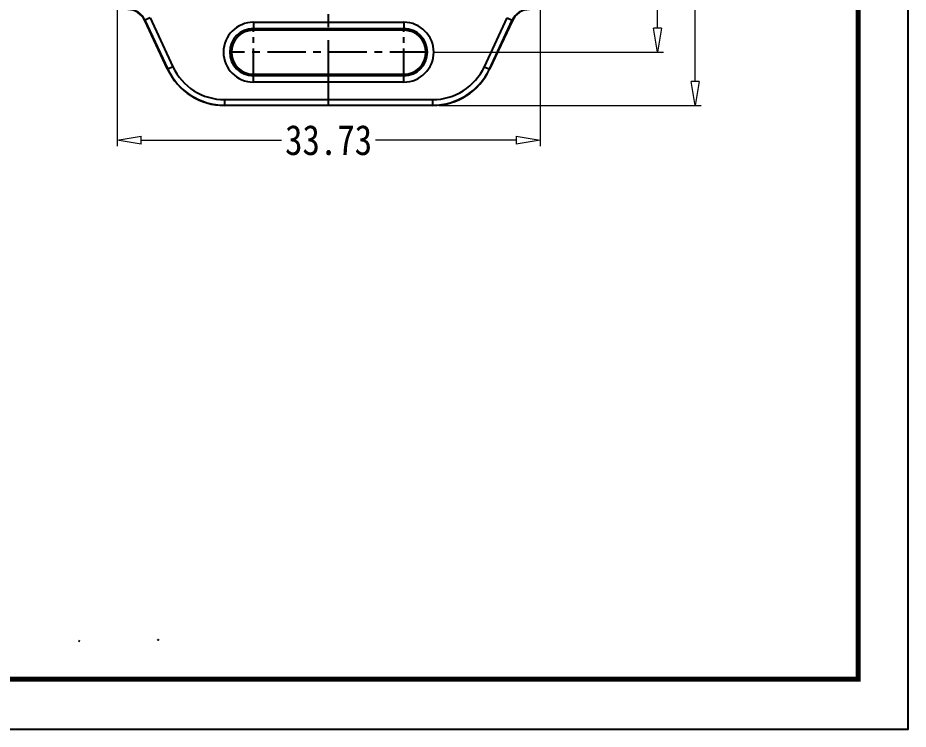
# Model space of a CAD drawing. Header units: millimetres. Extents: x 424 to 1788, y -1993 to 196.
# Drawn here: x 585.1 to 656.1, y 34.8 to 91.6 of the extents above; entities that cross this region are included whole.
import ezdxf

# ---------------------------------------------------------------- set-up
doc = ezdxf.new("R2010")
doc.units = ezdxf.units.MM
doc.linetypes.add('CENTER', pattern=[50.8, 31.75, -6.35, 6.35, -6.35])
doc.layers.add('dim', color=3, linetype='Continuous', lineweight=9)
doc.layers.add('from', color=7, linetype='Continuous')
doc.styles.add('FFS', font='SIMFANG.TTF', dxfattribs={"width": 0.85})
doc.dimstyles.new('YanXiu', dxfattribs={"dimtxt": 2.5, "dimasz": 2.2, "dimexe": 1, "dimexo": 0.6, "dimgap": 0.66, "dimtad": 0, "dimzin": 9, "dimdsep": 46, "dimtxsty": 'FFS', "dimblk": 'CLOSEDBLANK', "dimcen": 0, "dimclrd": 256, "dimclre": 131, "dimclrt": 42, "dimazin": 0, "dimtfac": 1, "dimtofl": 0, "dimtmove": 0, "dimatfit": 3, "dimldrblk": 'CLOSEDBLANK', "dimfxl": 1, "dimlwd": 5, "dimlwe": 5, "dimarcsym": 0})

# ---------------------------------------------------------------- blocks, each defined once
blk = doc.blocks.new('_ClosedBlank')
at = {"color": 0, "linetype": 'ByBlock', "lineweight": -2}
for p, q in [((-1, 0.167), (0, 0)), ((-1, 0.167), (-1, -0.167)), ((0, 0), (-1, -0.167))]:
    blk.add_line(p, q, dxfattribs=at)
blk = doc.blocks.new('*D105')
at = {"layer": 'Defpoints', "color": 0}
for p in [(593.057, 96.239, 0), (626.787, 96.239, 0), (626.787, 81.816)]:
    blk.add_point(p, dxfattribs=at)
at = {"layer": 'dim', "color": 131, "lineweight": 5}
for p, q in [((593.057, 95.759), (593.057, 81.336)), ((626.787, 95.759), (626.787, 81.336))]:
    blk.add_line(p, q, dxfattribs=at)
at = {"layer": 'dim', "lineweight": 5}
for p, q in [((594.977, 81.816), (606.178, 81.816)), ((624.867, 81.816), (613.665, 81.816))]:
    blk.add_line(p, q, dxfattribs=at)
at = {"layer": 'dim', "lineweight": 5, "xscale": 1.92, "yscale": 1.92, "zscale": 1.92, "rotation": 180}
blk.add_blockref('_ClosedBlank', (593.057, 81.816), dxfattribs=at)
at = {"layer": 'dim', "lineweight": 5, "xscale": 1.92, "yscale": 1.92, "zscale": 1.92}
blk.add_blockref('_ClosedBlank', (626.787, 81.816), dxfattribs=at)
at = {"layer": 'dim', "color": 42, "insert": (609.922, 81.816), "char_height": 2.4, "attachment_point": 5, "style": 'FFS'}
blk.add_mtext('33.73', dxfattribs=at)
blk = doc.blocks.new('*D108')
at = {"layer": 'Defpoints', "color": 0}
for p in [(617.847, 176.638, 0), (636.155, 176.638), (617.847, 88.838, 0)]:
    blk.add_point(p, dxfattribs=at)
at = {"layer": 'dim', "color": 131, "lineweight": 5}
for p, q in [((618.326, 176.638), (636.634, 176.638)), ((618.326, 88.838), (636.634, 88.838))]:
    blk.add_line(p, q, dxfattribs=at)
at = {"layer": 'dim', "lineweight": 5}
for p, q in [((636.155, 174.718), (636.155, 135.787)), ((636.155, 90.758), (636.155, 129.689))]:
    blk.add_line(p, q, dxfattribs=at)
at = {"layer": 'dim', "lineweight": 5, "xscale": 1.92, "yscale": 1.92, "zscale": 1.92}
for p, rotation in [((636.155, 176.638), 90), ((636.155, 88.838), 270)]:
    blk.add_blockref('_ClosedBlank', p, dxfattribs=dict(at, rotation=rotation))
at = {"layer": 'dim', "color": 42, "insert": (636.155, 132.738), "char_height": 2.4, "attachment_point": 5, "rotation": 90, "style": 'FFS'}
blk.add_mtext('87.8', dxfattribs=at)
blk = doc.blocks.new('*D109')
at = {"layer": 'Defpoints', "color": 0}
for p in [(618.226, 180.888, 0), (639.155, 180.888), (618.226, 84.588, 0)]:
    blk.add_point(p, dxfattribs=at)
at = {"layer": 'dim', "color": 131, "lineweight": 5}
for p, q in [((618.706, 180.888), (639.634, 180.888)), ((618.706, 84.588), (639.634, 84.588))]:
    blk.add_line(p, q, dxfattribs=at)
at = {"layer": 'dim', "lineweight": 5}
for p, q in [((639.155, 178.968), (639.155, 135.821)), ((639.155, 86.508), (639.155, 129.656))]:
    blk.add_line(p, q, dxfattribs=at)
at = {"layer": 'dim', "lineweight": 5, "xscale": 1.92, "yscale": 1.92, "zscale": 1.92}
for p, rotation in [((639.155, 180.888), 90), ((639.155, 84.588), 270)]:
    blk.add_blockref('_ClosedBlank', p, dxfattribs=dict(at, rotation=rotation))
at = {"layer": 'dim', "color": 42, "insert": (639.155, 132.738), "char_height": 2.4, "attachment_point": 5, "rotation": 90, "style": 'FFS'}
blk.add_mtext('96.3', dxfattribs=at)

msp = doc.modelspace()

# ---------------------------------------------------------------- linework, layer by layer
at = {"color": 1, "linetype": 'CENTER', "ltscale": 0.164}
msp.add_line((609.922, 84.588, 0), (609.922, 180.888, 0), dxfattribs=at)
at = {"color": 7, "linetype": 'Continuous'}
for p, q in [((595.687, 91.58), (595.28, 91.39)), ((595.687, 91.58), (597.505, 87.683)), ((622.339, 87.683), (624.156, 91.58)), ((624.156, 91.58), (624.564, 91.39)), ((595.28, 91.39), (595.268, 91.372)), ((597.086, 87.475), (595.268, 91.372)), ((595.28, 91.39), (597.097, 87.493)), ((603.922, 91.22), (603.922, 90.588)), ((603.922, 91.22), (615.922, 91.22)), ((615.922, 91.22), (615.922, 90.588)), ((622.746, 87.493), (624.564, 91.39)), ((624.575, 91.372), (622.758, 87.475)), ((624.564, 91.39), (624.575, 91.372)), ((603.922, 90.721), (615.922, 90.721)), ((615.922, 90.588), (603.922, 90.588)), ((597.097, 87.493), (597.086, 87.475)), ((597.505, 87.683), (597.097, 87.493)), ((622.339, 87.683), (622.746, 87.493)), ((622.758, 87.475), (622.746, 87.493)), ((603.922, 86.457), (603.922, 87.088)), ((603.922, 87.088), (615.922, 87.088)), ((615.922, 86.956), (603.922, 86.956)), ((615.922, 86.457), (615.922, 87.088)), ((615.922, 86.457), (603.922, 86.457)), ((601.629, 84.606), (601.617, 84.588)), ((618.227, 84.588), (601.617, 84.588)), ((601.628, 85.056), (601.628, 84.606)), ((601.628, 85.056), (618.215, 85.056)), ((601.629, 84.606), (618.215, 84.606)), ((618.215, 85.056), (618.215, 84.606)), ((618.226, 84.588), (618.215, 84.606))]:
    msp.add_line(p, q, dxfattribs=at)
at = {"color": 1, "linetype": 'CENTER', "ltscale": 0.07}
for p, q in [((603.922, 86.913), (603.922, 90.763)), ((615.922, 86.913), (615.922, 90.763))]:
    msp.add_line(p, q, dxfattribs=at)
at = {"color": 1, "linetype": 'CENTER', "ltscale": 0.096}
msp.add_line((617.847, 88.838), (601.997, 88.838), dxfattribs=at)
at = {"color": 7, "linetype": 'Continuous'}
for centre, radius, start, end in [((593.909, 90.739), 1.5, 24.99996, 90.00737), ((593.92, 90.756), 1.5, 25.00006, 90.00723), ((625.923, 90.756), 1.5, 90.00054, 155.00767), ((625.935, 90.739), 1.5, 90.00044, 155.00781), ((603.922, 88.838), 2.382, 90, 270), ((615.922, 88.838), 2.382, 270, 90), ((603.922, 88.838), 1.882, 90, 270), ((603.922, 88.838), 1.75, 90, 270), ((615.922, 88.838), 1.882, 270, 90), ((615.922, 88.838), 1.75, 270, 90), ((601.617, 89.588), 5, 205.00007, 270.00385), ((601.628, 89.606), 5, 205.00004, 270.00389), ((601.628, 89.606), 4.55, 204.99976, 270.00024), ((618.215, 89.606), 4.55, 269.99976, 335.00024), ((618.215, 89.606), 5, 269.9961, 334.99996), ((618.227, 89.588), 5, 269.99615, 334.99993)]:
    msp.add_arc(centre, radius, start, end, dxfattribs=at)
at = {"layer": 'from'}
for p, q in [((590.076, 41.825), (589.984, 41.898)), ((652.133, 38.842), (586.398, 38.842))]:
    msp.add_line(p, q, dxfattribs=at)
at = {"layer": 'from', "elevation": 0}
msp.add_lwpolyline([(423.975, 34.841), (656.134, 34.841), (656.134, 196.171), (423.975, 196.171)], close=True, dxfattribs=at)
at = {"layer": 'from', "const_width": 0.4, "elevation": 0}
msp.add_lwpolyline([(427.976, 38.842), (427.976, 192.17), (652.133, 192.17), (652.133, 38.842), (427.976, 38.842)], dxfattribs=at)
at = {"layer": 'from'}
msp.add_arc((596.336, 42.01), 0.0459, 180, 0, dxfattribs=at)

# ---------------------------------------------------------------- dimensions: what is measured, and where the dimension line sits
at = {"layer": 'dim'}
for base, p1, p2, picture, middle in [((639.155, 180.888, 0), (618.226, 84.588), (618.226, 180.888), '*D109', (639.155, 132.738, 0)), ((636.155, 176.638, 0), (617.847, 88.838), (617.847, 176.638), '*D108', (636.155, 132.738, 0))]:
    dim = msp.add_linear_dim(base=base, p1=p1, p2=p2, angle=90, dimstyle='YanXiu', override={"dimtxt": 2.4, "dimasz": 1.92, "dimexe": 0.47976, "dimexo": 0.47976, "dimgap": 0.47976}, dxfattribs=at)
    dim.commit()
    dim.dimension.update_dxf_attribs({"geometry": picture, "text_midpoint": middle, "dimtype": 160})
dim = msp.add_linear_dim(base=(626.787, 81.816, 0), p1=(593.057, 96.239), p2=(626.787, 96.239), dimstyle='YanXiu', override={"dimtxt": 2.4, "dimasz": 1.92, "dimexe": 0.47976, "dimexo": 0.47976, "dimgap": 0.47976}, dxfattribs=at)
dim.commit()
dim.dimension.update_dxf_attribs({"geometry": '*D105', "text_midpoint": (609.922, 81.816, 0)})

doc.saveas('drawing.dxf')
